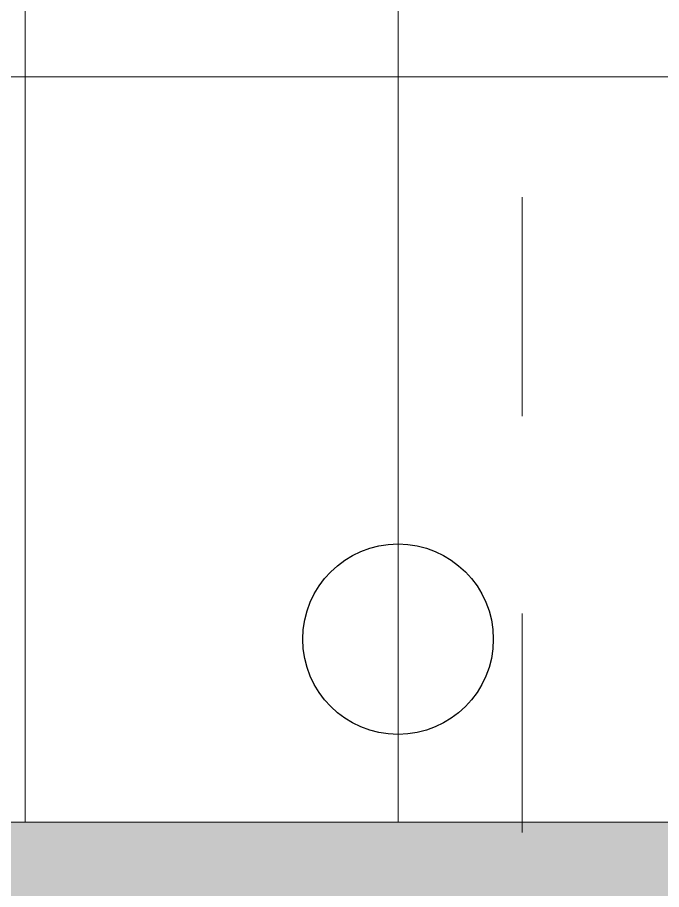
# Model space of a CAD drawing. Header units: millimetres. Extents: x 1499747 to 4341325, y -28481 to 441852.
# Drawn here: x 4136350 to 4137387, y 363720 to 365124 of the extents above; entities that cross this region are included whole.
import ezdxf

# ---------------------------------------------------------------- set-up
doc = ezdxf.new("R2010")
doc.units = ezdxf.units.MM
doc.header["$MEASUREMENT"] = 0
doc.layers.add('Чертеж и Рисунок', color=7, linetype='Continuous')

msp = doc.modelspace()

# ---------------------------------------------------------------- hatches: boundary and pattern name
at = {"layer": 'Чертеж и Рисунок', "linetype": 'Continuous', "lineweight": 0, "true_color": 0x7f7f7f}
for points in [[(4134462.7, 363828.4), (4134462.7, 363628.4), (4136912.7, 363628.4), (4136912.7, 363828.4)], [(4136912.7, 363828.4), (4136912.7, 359728.3), (4137412.7, 359728.3), (4137412.7, 363828.4)]]:
    msp.add_hatch(color=8, dxfattribs=at).paths.add_polyline_path(points)

# ---------------------------------------------------------------- linework, layer by layer
at = {"color": 4, "lineweight": 30}
msp.add_circle((4136962.7, 364122.9), 153.3, dxfattribs=at)
at = {"layer": 'Чертеж и Рисунок', "color": 253, "linetype": 'Continuous', "lineweight": 5, "true_color": 0xaaaaaa}
for points in [[(4136362.7, 368578.4), (4136362.7, 363828.4)], [(4136962.7, 368578.4), (4136962.7, 363828.4)], [(4136187.7, 365028), (4137425.2, 365028)]]:
    msp.add_lwpolyline(points, dxfattribs=at)
at = {"layer": 'Чертеж и Рисунок', "color": 8, "linetype": 'Continuous', "lineweight": 15}
for points in [[(4137162.7, 364834.6), (4137162.7, 364481.8)], [(4137162.7, 364164.3), (4137162.7, 363811.5)]]:
    msp.add_lwpolyline(points, dxfattribs=at)
at = {"layer": 'Чертеж и Рисунок', "color": 7, "linetype": 'Continuous', "lineweight": 5}
msp.add_lwpolyline([(4136187.7, 363828.4), (4137425.2, 363828.4)], dxfattribs=at)
at = {"layer": 'Чертеж и Рисунок', "color": 1, "linetype": 'Continuous', "lineweight": 0}
for points in [[(4136478.7, 363828.4), (4137007.9, 363828.4)], [(4137219.6, 363828.4), (4137360.7, 363828.4)]]:
    msp.add_lwpolyline(points, dxfattribs=at)

doc.saveas('drawing.dxf')
